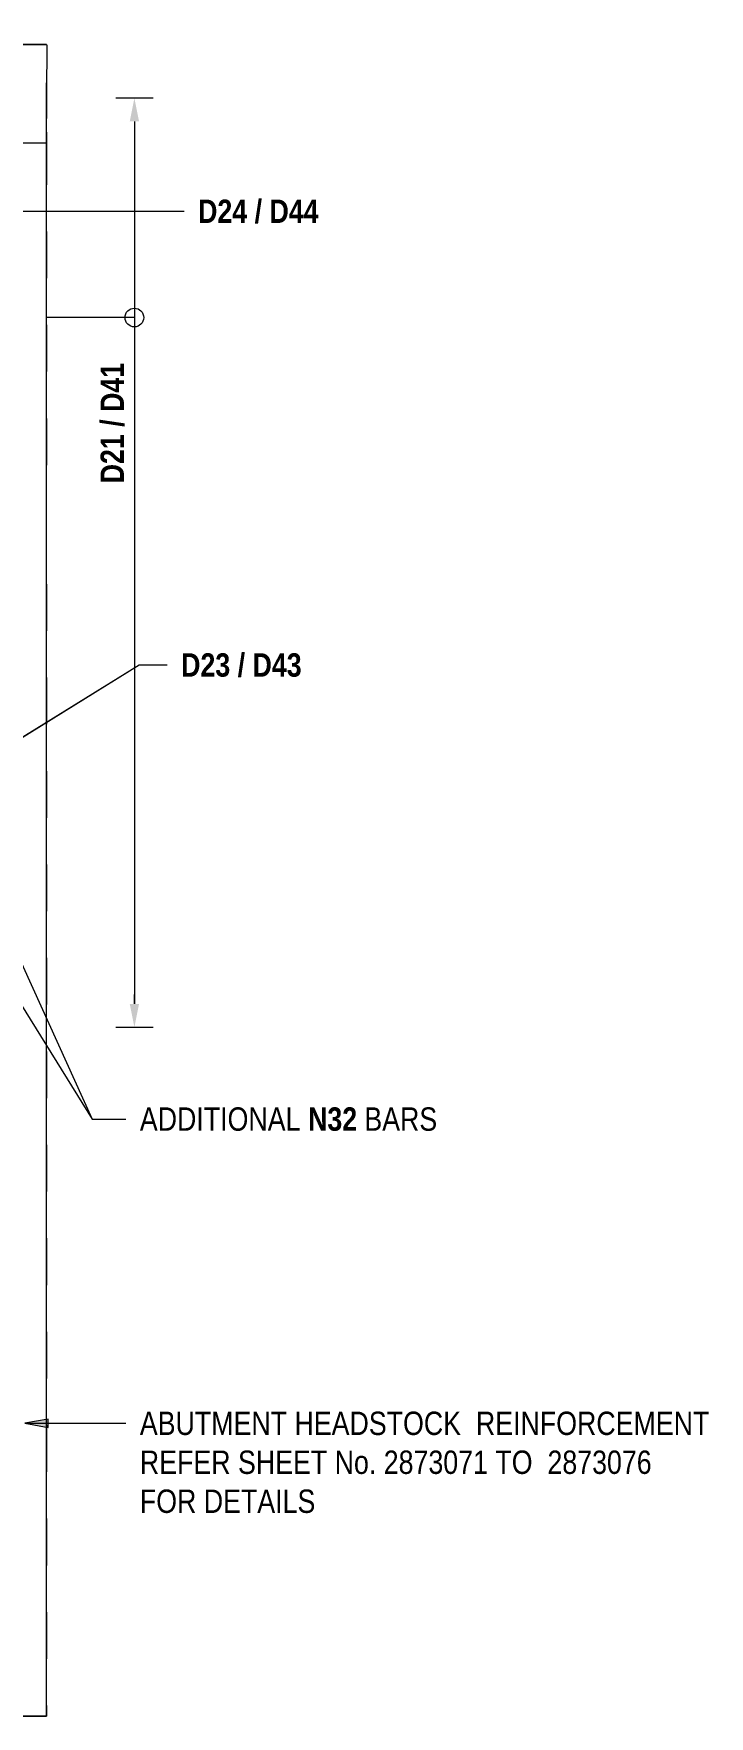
# Model space of a CAD drawing. Header units: metres. Extents: x -310.1 to -283, y 2.7 to 23.5.
# Drawn here: x -284.436 to -282.99, y 18.244 to 21.845 of the extents above; entities that cross this region are included whole.
import ezdxf

# ---------------------------------------------------------------- set-up
doc = ezdxf.new("R2010")
doc.units = ezdxf.units.M
doc.linetypes.add('JacobsDash', pattern=[0.0045, 0.003, -0.0015])
for name, color, linetype, lineweight in [('A-ANNO-NOTE', 7, 'Continuous', 9), ('A-DETL', 7, 'Continuous', 13), ('A-DETL-GENF', 7, 'Continuous', 9), ('A-FLOR', 7, 'Continuous', 50), ('G-ANNO-TEXT', 7, 'Continuous', 9), ('S-BEAM', 7, 'Continuous', 50), ('S-BEAM-HDLN', 7, 'JacobsDash', 18)]:
    doc.layers.add(name, color=color, linetype=linetype, lineweight=lineweight)
doc.styles.add('Arial Narrow', font='ARIALN.TTF', dxfattribs={"height": 0.05})
doc.styles.add('Arial Narrow_B', font='ARIALNB.TTF', dxfattribs={"height": 0.05})

# ---------------------------------------------------------------- blocks, each defined once
blk = doc.blocks.new('T2DExtentArrowReinf_v1 - Extent-6680173-DRG-2873134 SECTION 8')
at = {"layer": 'A-DETL-GENF'}
for p, q in [((-306.7558, 21.7072), (-306.7758, 21.7072)), ((-306.7658, 21.6572), (-306.7658, 19.7687)), ((-306.7658, 21.2375), (-306.9522, 21.2375)), ((-306.7996, 19.7187), (-306.7658, 19.7187))]:
    blk.add_line(p, q, dxfattribs=at)

msp = doc.modelspace()

# ---------------------------------------------------------------- hatches: boundary and pattern name
at = {"layer": 'A-ANNO-NOTE'}
for points in [[(-284.2101, 21.6572), (-284.2201, 21.7072), (-284.2301, 21.6572)], [(-284.2201, 19.7187), (-284.2101, 19.7687), (-284.2301, 19.7687)]]:
    msp.add_hatch(color=256, dxfattribs=at).paths.add_polyline_path(points)
at = {"layer": 'G-ANNO-TEXT'}
msp.add_hatch(color=256, dxfattribs=at).paths.add_polyline_path([(-284.4548, 18.871), (-284.4048, 18.8622), (-284.4048, 18.8799)])

# ---------------------------------------------------------------- linework, layer by layer
at = {"layer": 'A-ANNO-NOTE'}
for p, q in [((-284.1801, 21.7072), (-284.2601, 21.7072)), ((-284.2201, 21.6572), (-284.2201, 21.6372)), ((-284.2201, 19.7687), (-284.2201, 19.7887)), ((-284.2601, 19.7187), (-284.1801, 19.7187))]:
    msp.add_line(p, q, dxfattribs=at)
msp.add_circle((-284.2201, 21.2375), 0.02, dxfattribs=at)
at = {"layer": 'A-DETL', "lineweight": 18}
for p, q in [((-287.1159, 21.8451), (-284.4071, 21.8213)), ((-284.4071, 21.8213), (-284.4089, 21.6107)), ((-284.4078, 20.667), (-284.4078, 20.852))]:
    msp.add_line(p, q, dxfattribs=at)
at = {"layer": 'A-DETL', "color": 7, "lineweight": 9, "true_color": 0xffffff}
msp.add_line((-284.4089, 21.6107), (-285.7902, 21.6104), dxfattribs=at)
at = {"layer": 'A-FLOR', "lineweight": 13}
for p, q in [((-284.4078, 21.8218), (-284.6878, 21.8242)), ((-284.6797, 21.8242), (-284.4085, 21.8219)), ((-284.4085, 21.8219), (-284.4078, 21.8218)), ((-284.4078, 21.8213), (-284.4078, 21.8218)), ((-284.4078, 21.6218), (-284.4078, 21.74)), ((-284.4088, 21.6218), (-284.4078, 21.6218))]:
    msp.add_line(p, q, dxfattribs=at)
at = {"layer": 'G-ANNO-TEXT'}
for p, q in [((-284.6463, 21.465), (-284.1138, 21.465)), ((-284.6463, 21.465), (-284.1138, 21.465)), ((-284.9989, 20.0062), (-284.2098, 20.494)), ((-284.7526, 20.1573), (-284.2098, 20.494)), ((-284.2098, 20.494), (-284.1501, 20.494)), ((-284.2098, 20.494), (-284.1501, 20.494)), ((-284.5788, 20.1135), (-284.3105, 19.5222)), ((-284.4963, 19.8221), (-284.3105, 19.5222)), ((-284.3105, 19.5222), (-284.2384, 19.5222)), ((-284.3105, 19.5222), (-284.2384, 19.5222)), ((-284.4048, 18.8799), (-284.4548, 18.871)), ((-284.4548, 18.871), (-284.4048, 18.8622)), ((-284.4548, 18.871), (-284.2384, 18.871)), ((-284.4048, 18.8622), (-284.4048, 18.8799))]:
    msp.add_line(p, q, dxfattribs=at)
at = {"layer": 'S-BEAM', "lineweight": 13}
for p, q in [((-284.4078, 21.6347), (-284.4087, 21.6347)), ((-284.4078, 20.847), (-284.4078, 21.6347)), ((-284.4078, 18.2439), (-284.4078, 20.667)), ((-286.3054, 18.2508), (-284.4078, 18.2439))]:
    msp.add_line(p, q, dxfattribs=at)
at = {"layer": 'S-BEAM-HDLN', "lineweight": 13}
for p, q in [((-284.4085, 21.6346), (-284.4085, 21.6219)), ((-284.4085, 21.6218), (-284.4085, 20.847)), ((-284.4085, 20.667), (-284.4085, 18.244)), ((-284.4085, 18.244), (-286.3053, 18.2509)), ((-284.4082, 18.2439), (-284.4085, 18.244))]:
    msp.add_line(p, q, dxfattribs=at)

# ---------------------------------------------------------------- block references
at = {"layer": 'A-DETL-GENF'}
msp.add_blockref('T2DExtentArrowReinf_v1 - Extent-6680173-DRG-2873134 SECTION 8', (22.5457, 0), dxfattribs=at)

# ---------------------------------------------------------------- texts
at = {"layer": 'G-ANNO-TEXT', "char_height": 0.05, "attachment_point": 1, "bg_fill": 3, "box_fill_scale": 1, "bg_fill_color": 256, "bg_fill_transparency": 0}
for s, insert, style in [('D24 / D44', (-284.0838, 21.49), 'Arial Narrow_B'), ('D23 / D43', (-284.1201, 20.519), 'Arial Narrow_B'), ('ADDITIONAL ', (-284.2084, 19.5472), 'Arial Narrow')]:
    msp.add_mtext(s, dxfattribs=dict(at, insert=insert, style=style))
at = {"layer": 'G-ANNO-TEXT', "char_height": 0.05, "attachment_point": 1, "style": 'Arial Narrow', "bg_fill": 3, "box_fill_scale": 1, "bg_fill_color": 256, "bg_fill_true_color": 13158600, "bg_fill_transparency": 0}
for s, insert in [('ABUTMENT HEADSTOCK  REINFORCEMENT', (-284.2084, 18.896)), ('REFER SHEET No. 2873071 TO  2873076', (-284.2084, 18.8127)), ('FOR DETAILS', (-284.2084, 18.7293))]:
    msp.add_mtext(s, dxfattribs=dict(at, insert=insert))

# ---------------------------------------------------------------- next in the draw order: texts
at = {"layer": 'G-ANNO-TEXT', "insert": (-284.2925, 20.8827), "char_height": 0.05, "attachment_point": 1, "rotation": 90, "style": 'Arial Narrow_B', "bg_fill": 3, "box_fill_scale": 1, "bg_fill_color": 256, "bg_fill_transparency": 0}
msp.add_mtext('D21 / D41', dxfattribs=at)
at = {"layer": 'G-ANNO-TEXT', "insert": (-283.8485, 19.5472), "char_height": 0.05, "attachment_point": 1, "style": 'Arial Narrow_B', "bg_fill": 3, "box_fill_scale": 1, "bg_fill_color": 256, "bg_fill_transparency": 0}
msp.add_mtext('N32', dxfattribs=at)

# ---------------------------------------------------------------- next in the draw order: texts
at = {"layer": 'G-ANNO-TEXT', "insert": (-283.744, 19.5472), "char_height": 0.05, "attachment_point": 1, "style": 'Arial Narrow', "bg_fill": 3, "box_fill_scale": 1, "bg_fill_color": 256, "bg_fill_transparency": 0}
msp.add_mtext(' BARS', dxfattribs=at)

doc.saveas('drawing.dxf')
